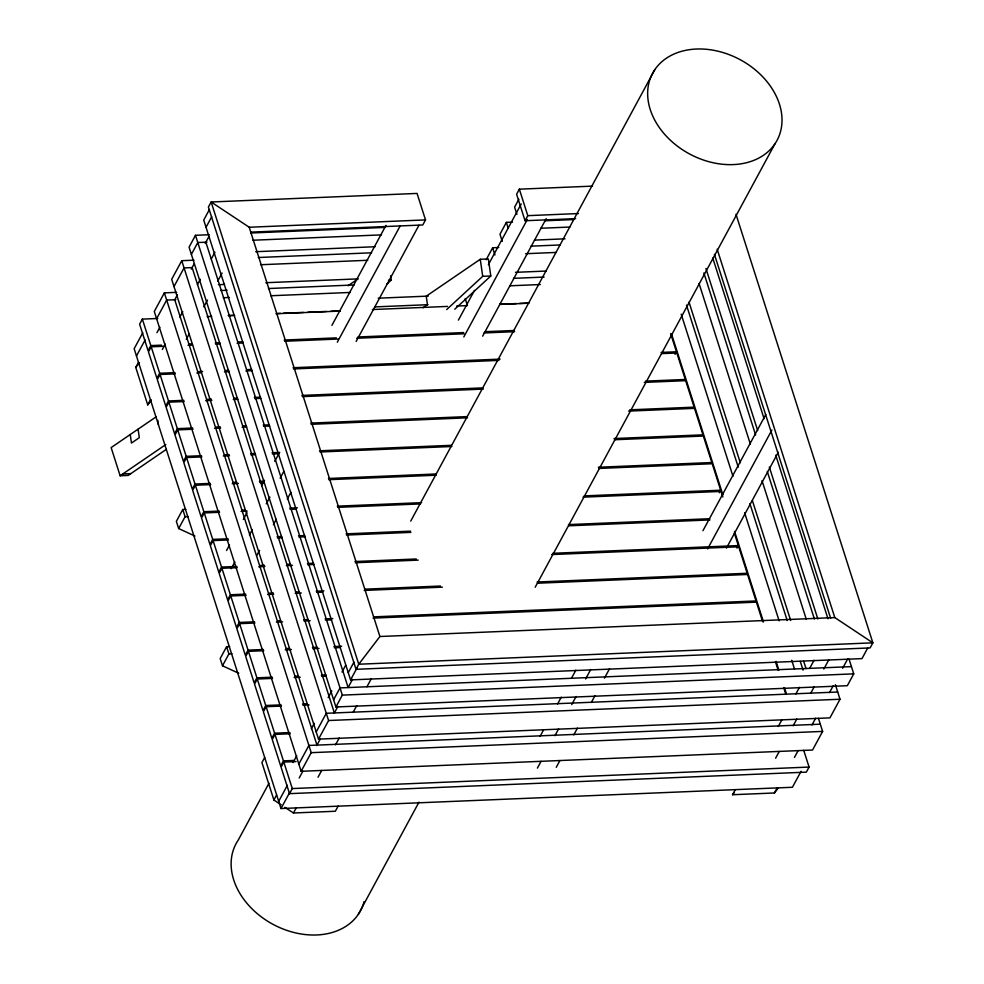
<?xml version="1.0" encoding="UTF-8"?>
<svg xmlns="http://www.w3.org/2000/svg" width="984" height="984" viewBox="0 0 984 984"><rect width="100%" height="100%" fill="white"/><g stroke="black" fill="none" stroke-linecap="round" stroke-linejoin="round"><path stroke-width="1.48" d="M142.36 319.111L139.617 324.191L148.067 350.673L150.823 345.593L142.36 319.111L157.698 318.484M142.791 332.764L134.156 348.717L280.993 808.541L792.415 787.274L801.05 771.308M176.616 292.346L164.365 292.863L154.291 311.485L301.141 771.296L812.55 750.029L822.624 731.407L818.454 718.345M193.996 260.182L181.757 260.698L171.683 279.321L318.521 739.132L829.942 717.865L840.016 699.243L835.379 684.716M209.26 234.733L195.484 235.299L189.076 247.156L335.913 706.979L847.335 685.7L853.743 673.856L849.106 659.329M209.42 209.53L203.725 220.072L350.562 679.895L861.984 658.616L867.679 648.087M136.469 355.95L145.091 339.984M156.604 318.705L166.665 300.083L175.853 299.702M173.996 286.541L184.057 267.919L192.138 267.587L334.363 712.957M191.388 254.376L197.796 242.531L206.972 242.15M206.025 227.292L211.72 216.763M151.425 400.008L147.723 404.867L135.767 367.413L138.51 362.346M156.96 332.641L159.875 327.242M174.488 300.218L177.415 294.819M191.29 269.149L194.217 263.737M205.176 243.478L208.817 236.726M151.204 346.798L148.461 351.878L156.911 378.36L159.654 373.28L151.204 346.798L163.467 346.294M162.335 349.492L165.263 344.092M179.875 317.069L182.79 311.67M197.403 284.647L200.33 279.247M211.277 258.976L214.93 252.224M160.048 374.486L157.292 379.566L165.755 406.048L168.498 400.968L160.048 374.486L175.373 373.846M147.723 404.867L150.466 399.787M186.296 339.259L189.223 333.847M203.823 306.823L207.476 300.071M217.71 281.166L222.089 273.06M168.879 402.173L166.136 407.253L174.598 433.735L177.341 428.655L168.879 402.173L184.217 401.534M177.723 429.86L174.98 434.94L183.43 461.422L186.185 456.342L177.723 429.86L193.061 429.221M186.566 457.548L183.823 462.628L192.274 489.109L195.017 484.03L186.566 457.548L201.905 456.908M195.41 485.235L192.655 490.303L201.117 516.784L203.86 511.717L195.41 485.235L210.748 484.595M185.841 509.355L182.766 509.491L176.357 521.336L178.67 528.556L194.918 536.034M178.67 528.556L185.078 516.711L182.766 509.491M204.254 512.91L201.499 517.99L209.961 544.472L212.704 539.392L204.254 512.91L219.58 512.283M213.085 540.597L210.342 545.677L218.805 572.159L221.548 567.079L213.085 540.597L228.423 539.958M331.916 325.36L385.974 225.385M337.303 342.211L400.119 226.025M226.529 550.511L229.457 545.111M243.331 519.441L246.984 512.689M261.596 485.666L264.524 480.266M274.745 461.348L279.124 453.243M221.929 568.285L219.186 573.364L227.636 599.846L230.391 594.766L221.929 568.285L237.267 567.645M231.191 568.715L234.844 561.962M249.444 534.939L252.371 529.54M266.246 503.869L269.899 497.117M280.132 478.199L283.786 471.447M356.147 341.436L418.963 225.25M735.995 214.254L872.857 642.835L870.114 647.915L356.011 669.304L208.399 207.07L211.142 201.991L417.056 193.43L425.518 219.912L422.763 224.992L251.068 232.126M230.773 595.972L228.03 601.052L236.48 627.534L239.223 622.454L230.773 595.972L246.111 595.332M256.603 555.775L259.53 550.376M273.404 524.706L276.32 519.294M287.279 499.036L290.932 492.283M229.653 646.586L226.591 646.709L220.182 658.554L222.495 665.787L238.743 673.265M239.616 623.659L236.861 628.739L245.323 655.221L248.066 650.141L239.616 623.659L254.942 623.02M222.495 665.787L228.903 653.929L226.591 646.709M248.448 651.346L245.705 656.426L254.167 682.908L256.91 677.828L248.448 651.346L263.786 650.707M592.553 186.124L519.343 189.174L516.6 194.254L525.05 220.736L575.64 218.632M257.291 679.034L254.548 684.101L263.011 710.583L265.754 705.516L257.291 679.034L272.63 678.394M486.17 259.739L492.64 247.759L498.765 247.513M512.492 222.113L506.366 222.372L499.97 234.217L502.271 241.449M518.875 199.235L514.607 207.132L516.92 214.352M458.421 320.095L474.497 290.378M488.372 264.708L521.249 203.909M525.05 220.736L527.793 215.656L519.343 189.174M463.808 336.958L527.362 219.42M266.135 706.709L263.392 711.789L271.842 738.271L274.597 733.191L266.135 706.709L281.473 706.081M482.652 336.171L546.206 218.632M274.979 734.396L272.236 739.476L280.686 765.958L283.429 760.878L274.979 734.396L290.317 733.756M264.671 757.471L261.928 762.551L273.884 800.004L281.227 804.875M268.952 783.289L238.263 840.053A70.688 53.505 28.4 0 0 276.258 926.005A70.688 53.505 28.4 0 0 364.105 901.565M410.722 521.102L654.791 69.692M296.086 761.579L283.822 762.083L281.067 767.163L289.53 793.645L806.326 772.145L809.082 767.065L803.731 750.337M293.072 762.514L296.725 755.761M311.338 728.738L314.253 723.338M328.139 697.668L331.793 690.916M342.014 671.998L345.667 665.245M273.884 800.004L276.627 794.924M278.693 801.32L287.328 785.355M298.828 764.076L308.902 745.454L820.312 724.187M316.221 731.911L326.294 713.289L837.704 692.023M333.613 699.747L340.021 687.902L851.431 666.623M348.25 672.662L353.957 662.134M356.011 669.304L358.754 664.225L379.91 636.513L834.801 617.583L872.857 642.835L358.754 664.225L211.142 201.991L249.21 227.243L425.518 219.912M280.993 808.541L289.628 792.587M301.141 771.296L311.202 752.674L164.365 292.863M318.521 739.132L328.594 720.522L181.757 260.698M335.913 706.979L342.321 695.122L195.484 235.299M350.562 679.895L356.971 668.038M289.53 793.645L292.273 788.565L283.822 762.083M299.185 778.012L302.838 771.259M316.713 745.589L320.366 738.836M334.252 713.166L337.906 706.414M352.506 679.39L348.127 687.496L205.865 242.187M284.893 807.311L293.466 812.993L296.209 807.913M318.029 777.237L321.682 770.484M335.556 744.814L339.209 738.049M353.096 712.391L356.749 705.626M366.971 686.721L371.349 678.616M338.078 806.167L335.335 811.246L293.466 812.993M358.348 914.308L418.999 802.132M535.185 587.239L774.875 143.947A70.688 53.505 28.4 0 0 710.915 49.84A70.688 53.505 28.4 0 0 658.714 126.665A70.688 53.505 28.4 0 0 774.875 143.947M675.086 354.326L676.463 351.78L670.67 333.662M540.056 736.401L543.709 729.636M557.584 703.966L561.237 697.213M571.458 678.308L575.849 670.19M537.399 768.11L541.052 761.358M554.927 735.688L558.58 728.935M571.729 704.606L576.12 696.5M585.615 678.948L590.72 669.489M556.243 767.323L559.896 760.571M573.77 734.9L577.423 728.148M591.298 702.478L594.951 695.725M604.447 678.161L609.563 668.702M719.292 492.75L720.669 490.216L712.207 463.735L598.727 468.446M702.957 530.696L765.786 414.51M707.607 548.9L771.899 430.008M726.45 548.113L778.319 452.197M736.979 548.125L738.344 545.579L734.335 533.045M778.073 788.233L774.445 792.981L732.576 794.728L735.319 789.648M778.27 726.487L781.923 719.734M795.798 694.064L799.451 687.312M809.672 668.394L814.063 660.289M775.613 758.197L779.266 751.444M793.141 725.774L796.794 719.021M810.681 693.351L814.321 686.598M823.829 669.034L828.934 659.575M774.445 792.981L777.188 787.901M794.457 757.409L798.11 750.657M811.984 724.987L815.638 718.234M829.512 692.564L833.165 685.811M842.661 668.247L847.778 658.788M135.767 367.413L139.384 362.666M732.576 794.728L734.433 792.292M386.7 284.29L391.202 280.132L390.587 275.864M446.674 309.566L482.713 276.32L490.795 275.987L488.335 258.94L480.266 259.272L426.232 296.196L427.462 304.72L422.972 307.783M454.743 309.222L490.795 275.987M155.989 416.933L111.143 447.585L120.134 475.764L128.215 475.42L166.308 449.393M348.004 285.741L358.053 278.878M120.134 475.764L165.829 444.547M527.793 215.656L578.395 213.553M250.588 233.011L385.298 227.402M544.644 220.785L573.721 219.567M252.9 240.231L381.484 234.881M540.819 228.251L569.908 227.046M255.68 251.707L375.076 246.738M534.423 240.108L565.037 238.829M258.288 257.513L371.571 252.802M530.917 246.172L559.994 244.967M260.6 264.733L367.758 260.28M525.567 253.712L556.181 252.433M218.387 284.696L224.512 284.438M265.84 282.715L357.684 278.902M515.493 272.334L546.108 271.055M388.508 280.243L391.202 280.132M221.006 290.501L227.12 290.243M268.46 288.533L354.178 284.966M513.525 278.337L544.14 277.058M223.306 297.721L229.432 297.476M270.76 295.753L350.365 292.445M509.7 285.815L540.314 284.536M378.2 298.189L428.237 296.11M374.879 306.897L427.954 304.696M228.239 315.544L232.839 315.347M277.316 313.502L280.378 313.379M283.441 313.244L303.38 312.42M307.98 312.223L326.381 311.461M330.981 311.264L340.181 310.882M372.395 309.542L447.536 306.418M456.736 306.036L467.474 305.594M499.675 304.253L516.538 303.552M519.613 303.429L528.814 303.035M207.12 316.602L211.708 316.405M228.546 315.704L234.672 315.458M276 313.736L340.292 311.067M499.638 304.437L528.716 303.22M150.823 345.593L161.548 345.15M189.149 344.006L192.224 343.871M215.225 342.924L219.826 342.727M238.226 341.965L242.827 341.768M284.228 340.046L336.368 337.881M357.844 336.983L463.661 332.58M485.124 331.694L514.263 330.476M188.005 345.273L192.606 345.077M215.607 344.117L220.207 343.933M237.083 343.231L243.208 342.973M284.622 341.251L338.287 339.025M356.7 338.25L464.042 333.785M483.98 332.961L514.644 331.682M159.654 373.28L174.992 372.641M197.993 371.694L202.593 371.497M225.594 370.538L228.669 370.414M247.07 369.652L251.67 369.455M293.072 367.733L500.106 359.123M661.125 352.42L676.463 351.78M196.849 372.961L201.449 372.764M224.45 371.804L229.051 371.62M245.914 370.919L252.052 370.661M293.453 368.938L498.949 360.39M661.506 353.625L676.844 352.985L685.294 379.467L645.43 381.128M168.498 400.968L183.836 400.328M206.837 399.369L211.437 399.184M234.438 398.225L237.513 398.102M254.376 397.401L260.514 397.142M301.916 395.42L482.873 387.893M205.693 400.648L211.818 400.39M233.294 399.492L237.894 399.307M254.758 398.606L260.895 398.348M302.297 396.626L483.255 389.098M644.274 382.395L685.688 380.673L694.138 407.155L629.735 409.836M177.341 428.655L192.679 428.015M215.68 427.056L220.281 426.872M243.282 425.912L246.344 425.789M263.22 425.088L269.358 424.83M310.76 423.108L467.179 416.601M214.524 428.323L220.662 428.077M242.138 427.179L246.738 426.982M263.601 426.281L269.739 426.035M311.141 424.313L467.56 417.806M628.579 411.103L694.519 408.36L702.982 434.842L614.041 438.544M186.185 456.342L201.511 455.703M224.524 454.743L229.124 454.559M250.588 453.661L255.188 453.464M272.064 452.763L279.727 452.443M319.603 450.795L451.484 445.309M223.368 456.01L229.506 455.752M250.969 454.866L255.569 454.669M272.445 453.968L278.583 453.722M319.984 451.988L451.865 446.502M614.422 439.75L703.363 436.047L711.826 462.529L598.346 467.252M122.779 473.956L130.847 473.624M195.017 484.03L210.355 483.39M233.356 482.431L236.431 482.308M259.432 481.348L264.032 481.151M328.435 478.47L435.789 474.005M232.212 483.697L238.349 483.439M259.813 482.554L264.413 482.357M328.828 479.675L436.17 475.211M203.86 511.717L219.198 511.077M242.199 510.118L245.274 509.995M289.739 508.138L297.414 507.818M337.278 506.157L421.619 502.652M584.176 495.887L720.669 490.216M241.055 511.385L247.181 511.127M290.12 509.343L296.258 509.085M337.66 507.363L420.476 503.919M583.032 497.154L721.051 491.422L722.834 496.994M185.078 516.711L188.141 516.575M212.704 539.392L228.042 538.765M277.119 536.723L281.719 536.526M298.582 535.825L304.72 535.567M346.122 533.845L410.525 531.163M568.481 524.595L709.575 518.728M277.5 537.916L282.101 537.731M298.964 537.03L305.101 536.772M346.503 535.05L410.918 532.369M568.863 525.8L709.956 519.933M221.548 567.079L236.886 566.44M259.887 565.492L264.487 565.296M287.488 564.336L290.551 564.213M307.426 563.512L313.564 563.254M354.966 561.532L416.306 558.986M552.787 553.303L738.344 545.579M258.731 566.759L264.868 566.501M286.344 565.603L292.469 565.357M307.808 564.718L313.945 564.459M355.347 562.737L418.225 560.117M551.643 554.57L738.726 546.784L747.188 573.266L537.092 582.011M230.391 594.766L245.717 594.127M268.73 593.168L273.331 592.983M296.332 592.024L299.394 591.901M316.27 591.199L323.933 590.88M365.335 589.158L440.475 586.034M267.574 594.434L273.712 594.188M295.175 593.291L301.313 593.032M316.651 592.405L322.789 592.147M364.191 590.425L442.394 587.165M537.473 583.217L747.569 574.471L756.032 600.953L374.178 616.845M239.223 622.454L254.561 621.814M277.562 620.855L280.637 620.732M303.638 619.772L308.238 619.588M325.101 618.887L332.776 618.567M276.418 622.122L282.556 621.876M304.019 620.978L310.157 620.719M325.495 620.08L331.62 619.834M373.034 618.112L756.413 602.159L762.649 621.667M248.066 650.141L263.404 649.501M286.405 648.542L289.481 648.419M312.481 647.46L317.082 647.263M333.945 646.562L341.62 646.242M285.262 649.809L291.387 649.551M312.863 648.665L319.001 648.407M334.326 647.767L340.464 647.509M228.903 653.929L231.966 653.806M256.91 677.828L272.248 677.189M295.249 676.229L298.312 676.106M321.313 675.147L325.925 674.95M294.105 677.496L300.231 677.238M321.707 676.352L326.307 676.156M342.321 695.122L853.743 673.856M265.754 705.516L281.092 704.876M302.555 703.978L307.156 703.781M302.937 705.184L309.074 704.925M328.594 720.522L840.016 699.243M274.597 733.191L289.923 732.563M311.202 752.674L822.624 731.407M283.429 760.878L294.167 760.435M292.273 788.565L809.082 767.065M717.176 249.247L834.801 617.583M714.421 254.327L830.656 618.272M712.785 258.091L764.088 418.717M775.749 455.223L827.974 618.776M705.922 268.484L757.68 430.574M769.34 467.08L817.839 618.948M703.867 272.925L755.638 435.014M767.286 471.521L814.395 619.01M699.058 283.49L750.361 444.116M762.01 480.623L806.314 619.342M688.997 302.113L740.288 462.738M752.416 500.696L790.656 620.437M803.707 661.322L806.044 668.628M686.488 305.089L738.246 467.179M749.906 503.685L787.212 620.51M800.263 661.396L803.067 670.153M681.199 314.191L732.969 476.281M744.63 512.787L779.131 620.842M791.726 660.264L794.519 669.034M671.605 334.265L722.896 494.903M734.556 531.409L763.473 621.937M776.056 661.371L778.861 670.129M784.457 687.656L786.314 693.486M775.429 661.715L778.098 670.079M783.83 688L785.613 693.572M506.366 222.372L508.211 228.153M492.64 247.759L494.952 254.991M465.186 298.546L467.031 304.327M249.21 227.243L379.91 636.513M174.746 299.751L316.971 745.122M480.266 259.272L482.713 276.32M157.797 420.377L158.412 424.645M138.092 429.159L139.322 437.683L131.462 443.058L130.232 434.534"/></g></svg>
